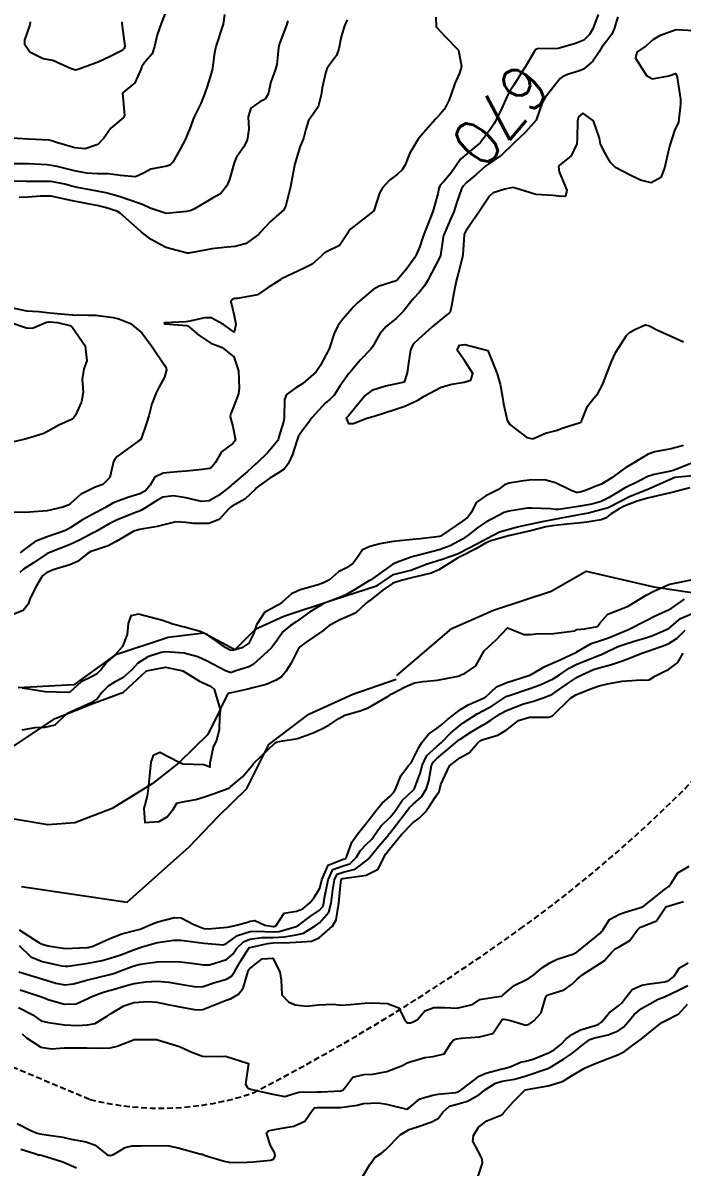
# Model space of a CAD drawing. Header units: metres. Extents: x 292545 to 299085, y 7450245 to 7463078.
# Drawn here: x 295014.2 to 295071.3, y 7462706.4 to 7462805.5 of the extents above; entities that cross this region are included whole.
import ezdxf
from ezdxf.enums import TextEntityAlignment as Align

# ---------------------------------------------------------------- set-up
doc = ezdxf.new("R2010")
doc.units = ezdxf.units.M
doc.linetypes.add('DASHED', pattern=[0.75, 0.5, -0.25])
for name, color, linetype in [('Cotas', 45, 'Continuous'), ('Curvas de Nivel 1m', 11, 'Continuous'), ('Curvas de Nivel 5m', 15, 'Continuous'), ('Hidrografia', 140, 'Continuous'), ('Vias Secundárias', 230, 'DASHED')]:
    doc.layers.add(name, color=color, linetype=linetype)
doc.styles.add('Style-STANDARD', font='STANDARD.shx')

msp = doc.modelspace()

# ---------------------------------------------------------------- linework, layer by layer
at = {"layer": 'Curvas de Nivel 1m', "flags": 128}
for points, elevation in [([(295065.745, 7462806.019), (295065.424, 7462804.964), (295065.227, 7462804.525), (295064.777, 7462803.939), (295064.361, 7462803.392), (295064.107, 7462802.987), (295063.562, 7462802.185), (295062.748, 7462801.47), (295062.426, 7462801.323), (295061.379, 7462801.014), (295060.933, 7462800.826), (295060.739, 7462800.671), (295059.445, 7462799.039), (295059.186, 7462798.573), (295058.694, 7462797.142), (295058.67, 7462797.074), (295058.658, 7462797.05), (295057.721, 7462796.021), (295056.729, 7462795.069), (295056.699, 7462795.044), (295056.672, 7462795.014), (295055.694, 7462794.048), (295054.656, 7462793.352), (295054.299, 7462793.095), (295053.422, 7462792.328), (295052.631, 7462791.663), (295052.361, 7462791.388), (295052.202, 7462791.124), (295051.79, 7462789.949), (295051.514, 7462789.131), (295051.247, 7462788.483), (295050.645, 7462787.139), (295050.63, 7462787.092), (295050.577, 7462786.724), (295050.359, 7462785.34), (295050.292, 7462785.144), (295049.997, 7462784.598), (295049.24, 7462783.159), (295048.982, 7462782.707), (295048.517, 7462782.139), (295048.053, 7462781.631), (295047.693, 7462781.178), (295047.171, 7462780.509), (295046.49, 7462779.855), (295046.113, 7462779.569), (295045.67, 7462779.198), (295045.123, 7462778.557), (295044.465, 7462777.432), (295044.305, 7462777.212), (295043.4, 7462776.275), (295042.527, 7462775.239), (295042.432, 7462775.114), (295041.649, 7462774.019), (295041.141, 7462773.253), (295040.789, 7462772.876), (295040.406, 7462772.565), (295039.218, 7462771.278), (295038.882, 7462770.786), (295038.376, 7462770.144), (295038.025, 7462769.636), (295037.906, 7462769.295), (295037.54, 7462768.109), (295037.153, 7462767.302), (295036.806, 7462766.837), (295036.335, 7462766.518), (295035.588, 7462766.06), (295034.553, 7462765.328), (295034.424, 7462765.226), (295034.32, 7462765.112), (295033.405, 7462764.245), (295032.297, 7462763.623), (295032.132, 7462763.525), (295031.984, 7462763.363), (295031.194, 7462762.461), (295030.281, 7462762.141), (295028.998, 7462762.117), (295028.281, 7462762.208), (295027.427, 7462762.273), (295026.278, 7462761.987), (295025.851, 7462761.861), (295024.274, 7462761.606), (295023.774, 7462761.457), (295022.264, 7462760.555), (295021.557, 7462760.19), (295020.256, 7462759.772), (295020.053, 7462759.704), (295019.731, 7462759.505), (295018.914, 7462758.842), (295018.238, 7462758.559), (295016.801, 7462758.111), (295016.227, 7462757.849), (295016.041, 7462757.737), (295015.839, 7462757.554), (295015.232, 7462756.54), (295014.77, 7462755.564), (295014.624, 7462755.141), (295014.193, 7462754.583), (295012.525, 7462753.933)], 669), ([(295037.146, 7462805.654), (295037.027, 7462805.306), (295036.787, 7462804.692), (295036.4, 7462803.69), (295036.318, 7462803.315), (295036.169, 7462801.899), (295036.007, 7462801.317), (295035.668, 7462800.386), (295035.419, 7462799.323), (295035.164, 7462798.88), (295034.716, 7462798.653), (295033.941, 7462798.107), (295033.71, 7462797.34), (295033.745, 7462796.281), (295033.607, 7462795.341), (295033.292, 7462794.719), (295032.657, 7462793.805), (295032.472, 7462793.353), (295032.073, 7462791.924), (295031.841, 7462791.368), (295031.294, 7462790.695), (295030.612, 7462790.302), (295030.023, 7462789.972), (295029.047, 7462789.396), (295028.753, 7462789.247), (295028.601, 7462789.208), (295028.355, 7462789.158), (295026.598, 7462788.968), (295025.204, 7462789.444), (295024.606, 7462789.725), (295024.178, 7462789.886), (295022.617, 7462790.425), (295021.35, 7462790.761), (295020.624, 7462790.914), (295018.904, 7462791.242), (295018.63, 7462791.301), (295017.82, 7462791.528), (295016.635, 7462791.744), (295014.812, 7462791.745), (295014.635, 7462791.741), (295014.455, 7462791.751), (295012.635, 7462791.777)], 673), ([(295031.64, 7462806.206), (295031.528, 7462805.369), (295030.931, 7462803.534), (295030.881, 7462803.378), (295030.859, 7462803.292), (295030.763, 7462802.727), (295030.593, 7462801.534), (295030.564, 7462801.382), (295030.145, 7462799.97), (295029.94, 7462799.388), (295029.586, 7462798.519), (295029.043, 7462797.397), (295028.94, 7462797.157), (295028.689, 7462796.473), (295028.386, 7462795.696), (295028.259, 7462795.406), (295027.792, 7462794.541), (295027.156, 7462793.422), (295026.913, 7462793.162), (295026.647, 7462793.067), (295025.259, 7462792.828), (295024.638, 7462792.478), (295023.931, 7462792.159), (295022.641, 7462792.259), (295021.577, 7462792.421), (295020.642, 7462792.42), (295019.69, 7462792.462), (295018.644, 7462792.66), (295017.133, 7462793.05), (295016.649, 7462793.144), (295016.29, 7462793.186), (295014.65, 7462793.284), (295012.948, 7462793.288)], 674), ([(295042.285, 7462805.758), (295042.037, 7462805.248), (295041.747, 7462804.287), (295041.558, 7462803.252), (295041.357, 7462802.661), (295040.752, 7462801.855), (295040.51, 7462801.499), (295040.43, 7462801.263), (295040.122, 7462799.873), (295040.011, 7462799.267), (295039.756, 7462798.226), (295039.105, 7462797.276), (295038.935, 7462797.042), (295038.688, 7462796.295), (295038.48, 7462795.478), (295038.41, 7462795.284), (295038.199, 7462794.818), (295037.746, 7462793.294), (295037.556, 7462792.379), (295037.374, 7462791.299), (295036.962, 7462789.661), (295036.786, 7462789.307), (295036.601, 7462789.121), (295035.623, 7462788.29), (295034.735, 7462787.328), (295034.666, 7462787.245), (295034.58, 7462787.151), (295033.526, 7462786.388), (295032.564, 7462786.116), (295031.875, 7462786.055), (295030.561, 7462785.914), (295030.103, 7462785.841), (295028.555, 7462785.55), (295028.413, 7462785.544), (295026.562, 7462786.028), (295025.291, 7462786.724), (295024.58, 7462787.273), (295024.376, 7462787.452), (295022.598, 7462789.001), (295022.301, 7462789.176), (295021.303, 7462789.489), (295020.605, 7462789.659), (295020.411, 7462789.697), (295018.611, 7462790.039), (295017.935, 7462790.205), (295016.617, 7462790.479), (295015.685, 7462790.485), (295014.615, 7462790.396), (295013.838, 7462790.354)], 672), ([(295049.963, 7462805.987), (295050.004, 7462805.148), (295050.785, 7462804.3), (295051.914, 7462803.129), (295052.176, 7462801.702), (295052.008, 7462801.127), (295051.624, 7462800.242), (295051.225, 7462799.135), (295051.098, 7462798.755), (295050.706, 7462798.003), (295050.302, 7462797.541), (295049.92, 7462797.152), (295048.679, 7462795.738), (295048.441, 7462795.407), (295048.284, 7462795.174), (295047.693, 7462794.149), (295047.297, 7462793.184), (295047.058, 7462792.775), (295046.641, 7462792.4), (295045.952, 7462791.878), (295045.329, 7462791.203), (295045.092, 7462790.732), (295044.603, 7462789.21), (295042.587, 7462787.641), (295042.397, 7462787.43), (295042.319, 7462787.243), (295041.614, 7462786.202), (295040.559, 7462785.674), (295040.283, 7462785.536), (295039.989, 7462785.266), (295039.232, 7462784.587), (295038.543, 7462784.255), (295036.6, 7462783.309), (295036.533, 7462783.275), (295035.35, 7462782.497), (295034.519, 7462781.927), (295032.785, 7462781.626), (295032.515, 7462781.602), (295032.335, 7462781.542), (295032.186, 7462781.363), (295032.495, 7462780.137), (295032.627, 7462779.358), (295032.476, 7462778.693), (295031.572, 7462779.369), (295030.491, 7462779.943), (295029.937, 7462779.94), (295028.486, 7462779.61), (295028.304, 7462779.585), (295026.484, 7462779.511), (295026.43, 7462779.484), (295026.46, 7462779.43), (295026.483, 7462779.416), (295028.368, 7462779.288), (295028.481, 7462779.244), (295029.414, 7462778.45), (295030.467, 7462777.757), (295031.447, 7462777.37), (295032.451, 7462776.563), (295032.848, 7462775.354), (295032.928, 7462773.862), (295032.862, 7462773.353), (295032.401, 7462772.133), (295032.159, 7462771.599), (295032.149, 7462771.362), (295032.381, 7462770.537), (295032.604, 7462769.356), (295032.36, 7462769.056), (295031.399, 7462768.323), (295030.842, 7462767.375), (295030.62, 7462767.097), (295030.338, 7462766.888), (295029.741, 7462766.793), (295028.336, 7462766.669), (295027.533, 7462766.61), (295026.333, 7462766.486), (295025.62, 7462766.147), (295025.19, 7462765.441), (295024.8, 7462764.961), (295024.312, 7462764.704), (295023.367, 7462764.404), (295022.301, 7462764.029), (295021.922, 7462763.86), (295021.272, 7462763.49), (295020.642, 7462763.143), (295020.288, 7462762.961), (295019.35, 7462762.441), (295018.275, 7462761.752), (295017.855, 7462761.526), (295016.267, 7462760.963), (295015.246, 7462760.577), (295014.256, 7462759.852), (295013.946, 7462759.575)], 671), ([(295022.794, 7462805.542), (295022.754, 7462805.471), (295022.749, 7462805.427), (295022.79, 7462805.208), (295023.008, 7462803.468), (295022.959, 7462803.279), (295022.767, 7462803.091), (295021.692, 7462802.553), (295020.752, 7462802.118), (295020.297, 7462801.957), (295019.114, 7462801.516), (295018.849, 7462801.412), (295018.742, 7462801.399), (295018.306, 7462801.524), (295016.753, 7462802.237), (295015.933, 7462802.374), (295014.764, 7462802.964), (295014.354, 7462803.574), (295014.352, 7462803.999), (295014.79, 7462805.309), (295014.833, 7462805.569)], 676), ([(295072.791, 7462804.783), (295070.793, 7462804.9), (295069.34, 7462804.367), (295068.779, 7462804.009), (295068.194, 7462803.514), (295067.395, 7462802.944), (295067.274, 7462802.429), (295068.211, 7462800.935), (295068.74, 7462800.636), (295070.17, 7462800.909), (295070.745, 7462801.101), (295070.842, 7462800.899), (295070.872, 7462800.768), (295071.16, 7462798.896), (295071.157, 7462798.455), (295070.982, 7462796.897), (295070.903, 7462796.686), (295070.686, 7462796.243), (295070.237, 7462794.907), (295070.089, 7462794.33), (295069.783, 7462792.919), (295069.457, 7462792.106), (295068.634, 7462791.648), (295067.712, 7462791.864), (295066.645, 7462792.389), (295065.549, 7462792.967), (295065.09, 7462793.407), (295064.665, 7462794.156), (295064.245, 7462794.984), (295064.145, 7462795.518), (295063.619, 7462796.991), (295062.703, 7462797.674), (295062.342, 7462797.359), (295062.233, 7462797.005), (295062.214, 7462795.468), (295062.179, 7462795.005), (295061.695, 7462793.977), (295060.654, 7462793.136), (295060.608, 7462793.021), (295060.647, 7462792.594), (295061.318, 7462791.013), (295061.191, 7462790.441), (295060.617, 7462790.47), (295060.118, 7462790.528), (295058.619, 7462790.628), (295057.245, 7462791.064), (295056.625, 7462791.224), (295056.486, 7462791.211), (295055.955, 7462791.077), (295054.935, 7462790.772), (295054.617, 7462790.478), (295053.704, 7462789.103), (295052.587, 7462787.492), (295052.452, 7462787.254), (295052.416, 7462787.122), (295052.292, 7462785.388), (295052.258, 7462785.123), (295051.908, 7462783.757), (295051.74, 7462783.128), (295051.528, 7462782.12), (295051.363, 7462781.131), (295051.205, 7462780.424), (295050.49, 7462779.849), (295049.637, 7462779.153), (295048.472, 7462778.106), (295047.995, 7462777.647), (295047.757, 7462777.177), (295047.596, 7462776.028), (295047.477, 7462775.18), (295047.232, 7462774.375), (295046.423, 7462774.182), (295045.606, 7462774.013), (295044.417, 7462773.645), (295043.851, 7462773.218), (295042.395, 7462771.445), (295042.286, 7462771.35), (295042.185, 7462771.242), (295042.386, 7462770.775), (295042.829, 7462770.792), (295043.895, 7462771.225), (295044.394, 7462771.377), (295044.616, 7462771.437), (295046.401, 7462771.996), (295047.285, 7462772.3), (295048.409, 7462772.824), (295048.945, 7462773.162), (295050.421, 7462773.93), (295051.357, 7462774.197), (295052.425, 7462774.372), (295052.999, 7462774.542), (295053.168, 7462775.113), (295052.45, 7462776.235), (295051.806, 7462777.127), (295052.019, 7462777.573), (295052.468, 7462777.622), (295054.463, 7462777.1), (295055.272, 7462775.087), (295055.529, 7462774.188), (295055.73, 7462773.08), (295055.828, 7462772.5), (295056.143, 7462771.074), (295056.387, 7462770.703), (295057.861, 7462769.564), (295058.369, 7462769.475), (295059.467, 7462769.949), (295060.38, 7462770.176), (295060.991, 7462770.414), (295062.39, 7462770.838), (295062.505, 7462770.885), (295062.595, 7462770.998), (295063.118, 7462772.277), (295063.668, 7462772.987), (295064.012, 7462773.389), (295064.425, 7462774.195), (295064.727, 7462774.976), (295065.207, 7462776.214), (295065.566, 7462776.963), (295066.477, 7462778.403), (295066.755, 7462778.672), (295067.225, 7462778.943), (295068.096, 7462779.324), (295068.486, 7462779.25), (295069.07, 7462778.924), (295070.477, 7462778.289), (295071.432, 7462777.855)], 668), ([(295013.262, 7462780.822), (295014.498, 7462780.559), (295015.567, 7462780.489), (295016.495, 7462780.387), (295017.771, 7462780.254), (295018.493, 7462780.211), (295019.819, 7462780.181), (295020.493, 7462780.16), (295022.006, 7462779.961), (295022.489, 7462779.866), (295023.493, 7462779.46), (295024.475, 7462778.63), (295025.381, 7462777.441), (295026.447, 7462775.829), (295026.593, 7462775.577), (295026.612, 7462775.427), (295026.434, 7462774.816), (295025.955, 7462773.9), (295025.718, 7462773.437), (295025.36, 7462772.484), (295025.082, 7462771.443), (295024.92, 7462770.909), (295024.413, 7462769.449), (295024.396, 7462769.416), (295024.362, 7462769.385), (295024.148, 7462769.24), (295022.347, 7462767.916), (295022.129, 7462767.698), (295022.032, 7462767.483), (295021.718, 7462766.097), (295021.09, 7462765.492), (295020.523, 7462765.295), (295020.319, 7462765.23), (295019.173, 7462764.648), (295018.298, 7462763.867), (295018.11, 7462763.708), (295017.642, 7462763.53), (295016.29, 7462763.238), (295014.749, 7462763.104), (295014.288, 7462763.087), (295012.776, 7462763.097)], 672), ([(295012.961, 7462779.585), (295014.478, 7462779.078), (295015.008, 7462779.034), (295016.208, 7462779.553), (295016.427, 7462779.607), (295016.484, 7462779.608), (295017.168, 7462779.54), (295018.24, 7462779.283), (295018.479, 7462779.117), (295019.579, 7462777.509), (295019.727, 7462776.23), (295019.45, 7462775.51), (295019.324, 7462774.617), (295019.406, 7462773.51), (295019.241, 7462772.675), (295018.728, 7462771.517), (295018.599, 7462771.309), (295018.387, 7462771.142), (295017.276, 7462770.64), (295016.372, 7462770.138), (295015.987, 7462769.936), (295014.848, 7462769.565), (295014.462, 7462769.469), (295014.362, 7462769.443), (295012.871, 7462769.08)], 673), ([(295071.437, 7462768.894), (295070.36, 7462768.589), (295068.946, 7462768.335), (295068.355, 7462768.134), (295066.397, 7462766.959), (295066.364, 7462766.938), (295066.342, 7462766.924), (295065.227, 7462766.073), (295064.321, 7462765.537), (295063.927, 7462765.376), (295062.929, 7462764.994), (295062.47, 7462764.839), (295062.311, 7462764.807), (295062.116, 7462764.807), (295061.627, 7462765.01), (295060.322, 7462765.635), (295059.493, 7462765.87), (295058.326, 7462765.905), (295057.563, 7462765.819), (295056.321, 7462765.613), (295055.905, 7462765.49), (295055.401, 7462765.084), (295054.307, 7462764.528), (295053.462, 7462763.947), (295053.063, 7462763.112), (295052.73, 7462762.674), (295052.285, 7462762.336), (295050.555, 7462761.146), (295050.378, 7462761.042), (295050.271, 7462761.006), (295048.634, 7462760.8), (295048.267, 7462760.758), (295046.819, 7462760.63), (295046.264, 7462760.568), (295045.111, 7462760.356), (295044.257, 7462760.145), (295043.621, 7462759.857), (295043.21, 7462759.23), (295042.79, 7462758.682), (295042.233, 7462758.292), (295041.54, 7462757.937), (295040.741, 7462757.255), (295040.405, 7462757.074), (295040.22, 7462756.996), (295039.778, 7462756.826), (295038.214, 7462756.388), (295037.465, 7462756.042), (295036.633, 7462755.306), (295036.393, 7462755.115), (295036.199, 7462755.022), (295035.108, 7462754.407), (295034.427, 7462753.336), (295034.165, 7462752.578), (295033.749, 7462751.752), (295033.136, 7462751.35), (295032.37, 7462751.139), (295032.151, 7462751.149), (295031.753, 7462751.364), (295030.164, 7462752.472), (295029.535, 7462752.758), (295028.17, 7462753.134), (295027.177, 7462753.42), (295026.178, 7462753.742), (295025.733, 7462753.881), (295024.185, 7462754.268), (295023.523, 7462754.12), (295023.307, 7462753.463), (295023.209, 7462752.51), (295022.806, 7462751.47), (295022.145, 7462750.713), (295021.48, 7462750.146), (295020.958, 7462749.492), (295020.549, 7462749.073), (295020.123, 7462748.832), (295019.231, 7462748.398), (295018.229, 7462747.528), (295018.102, 7462747.477), (295016.103, 7462747.55), (295014.107, 7462747.873)], 668), ([(295072.349, 7462767.451), (295070.988, 7462766.9), (295070.535, 7462766.712), (295070.339, 7462766.657), (295068.878, 7462766.381), (295068.332, 7462766.191), (295067.495, 7462765.772), (295066.316, 7462765.191), (295066.169, 7462765.108), (295065.949, 7462764.964), (295064.924, 7462764.357), (295064.304, 7462764.045), (295063.485, 7462763.804), (295062.299, 7462763.592), (295060.625, 7462763.354), (295060.296, 7462763.35), (295059.934, 7462763.396), (295058.297, 7462763.467), (295057.898, 7462763.452), (295056.294, 7462763.208), (295055.89, 7462763.076), (295054.284, 7462762.253), (295053.603, 7462761.783), (295052.758, 7462761.115), (295052.476, 7462760.912), (295052.268, 7462760.775), (295051.202, 7462760.192), (295050.253, 7462759.847), (295049.698, 7462759.709), (295048.245, 7462759.329), (295048.122, 7462759.294), (295047.751, 7462759.175), (295046.634, 7462758.791), (295046.237, 7462758.594), (295044.287, 7462757.219), (295044.222, 7462757.176), (295043.014, 7462756.433), (295042.21, 7462755.97), (295041.711, 7462755.742), (295040.4, 7462755.258), (295040.26, 7462755.201), (295040.202, 7462755.173), (295039.024, 7462754.444), (295038.181, 7462753.847), (295037.853, 7462753.618), (295037.354, 7462753.298), (295036.715, 7462752.757), (295036.159, 7462751.943), (295035.699, 7462751.317), (295034.139, 7462749.923), (295033.761, 7462749.72), (295032.623, 7462749.355), (295032.256, 7462749.233), (295032.131, 7462749.229), (295031.729, 7462749.364), (295030.141, 7462750.201), (295029.337, 7462750.584), (295028.148, 7462750.904), (295026.558, 7462751.016), (295026.148, 7462750.966), (295025.011, 7462750.575), (295024.139, 7462750.025), (295023.606, 7462749.458), (295022.842, 7462748.749), (295022.116, 7462748.37), (295021.559, 7462748.038), (295021.014, 7462747.491), (295020.632, 7462746.96), (295020.094, 7462746.594), (295018.405, 7462745.844), (295018.085, 7462745.689), (295017.976, 7462745.639), (295017.823, 7462745.533), (295016.952, 7462744.663), (295016.072, 7462744.461), (295015.214, 7462744.416), (295014.069, 7462744.213)], 667), ([(295071.982, 7462765.221), (295070.768, 7462764.903), (295070.312, 7462764.792), (295068.807, 7462764.426), (295068.307, 7462764.314), (295067.421, 7462764.06), (295066.3, 7462763.627), (295065.858, 7462763.403), (295065.171, 7462762.971), (295064.665, 7462762.6), (295064.288, 7462762.452), (295063.038, 7462762.24), (295062.285, 7462762.159), (295061.346, 7462762.076), (295060.282, 7462761.949), (295059.488, 7462761.831), (295058.278, 7462761.532), (295057.9, 7462761.431), (295056.273, 7462761.07), (295054.729, 7462760.63), (295054.263, 7462760.436), (295053.42, 7462759.944), (295052.246, 7462759.316), (295052.11, 7462759.257), (295051.845, 7462759.126), (295050.233, 7462758.114), (295049.567, 7462757.82), (295048.226, 7462757.5), (295047.958, 7462757.44), (295046.961, 7462757.183), (295046.402, 7462757.007), (295046.22, 7462756.928), (295045.385, 7462756.372), (295044.205, 7462755.441), (295044.076, 7462755.349), (295043.921, 7462755.223), (295043.021, 7462754.401), (295042.184, 7462754.008), (295041.631, 7462753.796), (295040.7, 7462753.255), (295040.408, 7462753.02), (295040.169, 7462752.83), (295038.723, 7462751.846), (295038.154, 7462751.414), (295038.088, 7462751.356), (295038.047, 7462751.291), (295037.416, 7462750.021), (295036.969, 7462749.302), (295036.59, 7462748.841), (295036.121, 7462748.545), (295035.251, 7462748.187), (295034.111, 7462747.879), (295033.673, 7462747.781), (295032.104, 7462747.435), (295032.043, 7462747.421), (295031.925, 7462747.362), (295031.313, 7462746.145), (295031.21, 7462745.369), (295031.193, 7462744.247), (295030.96, 7462743.371), (295030.666, 7462742.762), (295030.377, 7462741.377), (295030.383, 7462741.023), (295030.031, 7462741.175), (295029.866, 7462741.217), (295028.032, 7462741.294), (295027.704, 7462741.413), (295026.046, 7462742.281), (295025.457, 7462742.021), (295025.274, 7462741.441), (295025.179, 7462740.597), (295025.073, 7462739.444), (295024.93, 7462738.515), (295024.651, 7462737.45), (295024.741, 7462736.219), (295025.972, 7462736.301), (295026.691, 7462736.708), (295027.219, 7462737.418), (295027.505, 7462737.9), (295027.992, 7462738.006), (295029.175, 7462738.213), (295030, 7462738.491), (295030.674, 7462738.702), (295032.01, 7462739.192), (295032.099, 7462739.272), (295032.187, 7462739.358), (295033.195, 7462740.174), (295034.031, 7462741.178), (295034.169, 7462741.338), (295036.051, 7462743.138), (295036.161, 7462743.199), (295036.659, 7462743.304), (295037.859, 7462743.489), (295038.056, 7462743.528), (295039.334, 7462744.007), (295040.069, 7462744.346), (295040.687, 7462744.648), (295041.542, 7462745.248), (295042.086, 7462745.538), (295043.418, 7462745.898), (295044.092, 7462746.164), (295045.891, 7462747.193), (295046.016, 7462747.28), (295046.105, 7462747.336), (295047.304, 7462747.989), (295048.12, 7462748.314), (295048.852, 7462748.432), (295050.117, 7462748.561), (295051.892, 7462748.895), (295052.122, 7462748.999), (295052.205, 7462749.036), (295052.419, 7462749.117), (295053.444, 7462749.796), (295054.153, 7462751.1), (295055.192, 7462752.06), (295056.173, 7462753.08), (295057.622, 7462752.512), (295058.167, 7462752.499), (295058.651, 7462752.563), (295060.168, 7462752.587), (295061.999, 7462752.83), (295062.172, 7462752.943), (295062.218, 7462752.954), (295062.873, 7462752.993), (295063.966, 7462753.193), (295064.181, 7462753.489), (295064.884, 7462754.281), (295066.2, 7462754.799), (295066.624, 7462754.954), (295068.208, 7462755.925), (295068.858, 7462756.279), (295070.222, 7462756.872), (295070.254, 7462756.878), (295070.375, 7462756.908), (295072.227, 7462757.286)], 666), ([(295013.863, 7462726.943), (295015.559, 7462725.842), (295015.845, 7462725.701), (295016.35, 7462725.545), (295017.841, 7462725.326), (295019.728, 7462725.388), (295019.842, 7462725.404), (295019.921, 7462725.42), (295020.165, 7462725.497), (295021.319, 7462726.017), (295021.854, 7462726.228), (295022.756, 7462726.575), (295023.864, 7462726.866), (295024.326, 7462726.993), (295025.404, 7462727.437), (295025.875, 7462727.613), (295027.31, 7462727.985), (295027.879, 7462727.982), (295028.997, 7462727.399), (295029.868, 7462727.054), (295030.244, 7462727.008), (295031.87, 7462727.148), (295032.049, 7462727.18), (295032.815, 7462727.351), (295033.636, 7462727.581), (295033.876, 7462727.678), (295034.275, 7462727.732), (295035.142, 7462727.321), (295035.872, 7462727.216), (295035.958, 7462727.223), (295036.111, 7462727.308), (295036.809, 7462728.375), (295037.886, 7462728.561), (295038.424, 7462728.745), (295039.051, 7462729.278), (295039.431, 7462729.742), (295039.906, 7462730.546), (295040.087, 7462731.267), (295040.645, 7462732.546), (295041.94, 7462733.038), (295042.099, 7462733.08), (295042.227, 7462733.237), (295042.675, 7462734.514), (295043.166, 7462735.228), (295043.534, 7462735.657), (295043.973, 7462736.218), (295044.411, 7462736.784), (295044.735, 7462737.212), (295045.306, 7462737.894), (295046.002, 7462738.499), (295046.328, 7462738.867), (295046.496, 7462739.185), (295046.931, 7462740.274), (295047.588, 7462741.174), (295047.814, 7462741.393), (295048.039, 7462741.799), (295048.497, 7462742.717), (295048.758, 7462743.163), (295049.332, 7462743.889), (295050.072, 7462744.401), (295050.493, 7462744.727), (295050.962, 7462745.137), (295052.092, 7462746.006), (295052.779, 7462746.43), (295054.102, 7462746.985), (295054.177, 7462747.024), (295054.266, 7462747.098), (295055.223, 7462747.978), (295056.116, 7462748.345), (295058.028, 7462748.957), (295058.122, 7462748.994), (295058.165, 7462749.007), (295058.24, 7462749.049), (295059.42, 7462749.751), (295060.138, 7462750.059), (295060.802, 7462750.361), (295062.153, 7462750.977), (295062.196, 7462751), (295063.424, 7462751.724), (295064.163, 7462751.956), (295064.924, 7462752.214), (295066.171, 7462752.742), (295066.663, 7462752.953), (295068.181, 7462753.732), (295068.974, 7462754.133), (295070.19, 7462754.667), (295070.347, 7462754.753), (295070.562, 7462754.906), (295071.529, 7462755.571)], 667), ([(295013.843, 7462725.58), (295014.874, 7462724.605), (295015.829, 7462724.193), (295017.537, 7462723.822), (295017.825, 7462723.78), (295018.088, 7462723.789), (295019.828, 7462724.04), (295021.032, 7462724.286), (295021.833, 7462724.499), (295022.561, 7462724.748), (295023.841, 7462725.237), (295024.511, 7462725.45), (295025.533, 7462725.749), (295025.849, 7462725.829), (295027.242, 7462726.026), (295027.852, 7462726.042), (295029.41, 7462725.834), (295029.849, 7462725.774), (295031.566, 7462725.646), (295031.849, 7462725.769), (295032.772, 7462726.439), (295033.864, 7462726.776), (295034.388, 7462726.809), (295035.865, 7462726.754), (295036.38, 7462726.79), (295037.872, 7462727.216), (295037.925, 7462727.237), (295038.014, 7462727.289), (295039.072, 7462728.081), (295039.884, 7462728.644), (295040.186, 7462728.968), (295040.264, 7462729.264), (295040.328, 7462729.694), (295040.626, 7462731.259), (295041.033, 7462732.147), (295041.932, 7462732.485), (295042.522, 7462732.646), (295043.084, 7462733.229), (295043.395, 7462733.779), (295043.954, 7462734.343), (295044.403, 7462734.771), (295044.718, 7462735.212), (295045.228, 7462735.95), (295045.978, 7462736.662), (295046.415, 7462737.194), (295047.056, 7462738.121), (295048.011, 7462739.042), (295048.077, 7462739.105), (295048.115, 7462739.169), (295048.626, 7462740.565), (295048.782, 7462741.163), (295049.173, 7462742.027), (295050.049, 7462742.807), (295050.442, 7462743.144), (295051.223, 7462743.975), (295052.076, 7462744.67), (295052.346, 7462744.85), (295052.73, 7462745.114), (295053.551, 7462745.643), (295054.091, 7462745.926), (295054.851, 7462746.337), (295055.961, 7462747.081), (295056.045, 7462747.14), (295056.104, 7462747.162), (295056.23, 7462747.204), (295058.111, 7462747.845), (295059.002, 7462748.153), (295060.119, 7462748.658), (295060.684, 7462749.022), (295061.533, 7462749.608), (295062.137, 7462749.912), (295062.903, 7462750.231), (295064.149, 7462750.72), (295064.335, 7462750.793), (295064.72, 7462750.974), (295065.688, 7462751.434), (295066.16, 7462751.625), (295067.164, 7462751.946), (295068.166, 7462752.229), (295068.686, 7462752.406), (295069.91, 7462752.913), (295070.085, 7462752.999), (295070.174, 7462753.064), (295071.173, 7462753.91), (295072.187, 7462754.317)], 668), ([(295013.82, 7462723.305), (295015.142, 7462722.886), (295015.814, 7462722.691), (295017.028, 7462722.32), (295017.809, 7462722.175), (295018.545, 7462722.254), (295019.814, 7462722.591), (295020.532, 7462722.777), (295021.819, 7462723.1), (295022.11, 7462723.186), (295022.875, 7462723.469), (295023.561, 7462723.727), (295023.827, 7462723.819), (295024.329, 7462723.954), (295025.83, 7462724.168), (295027.064, 7462724.184), (295027.83, 7462724.148), (295029.238, 7462723.986), (295029.828, 7462723.902), (295030.358, 7462723.912), (295031.833, 7462724.354), (295032.36, 7462724.833), (295032.719, 7462725.351), (295033.297, 7462725.9), (295033.854, 7462726.111), (295034.921, 7462726.26), (295035.857, 7462726.279), (295036.829, 7462726.33), (295037.861, 7462726.49), (295038.5, 7462726.647), (295039.503, 7462727.274), (295039.706, 7462727.431), (295039.867, 7462727.549), (295040.691, 7462728.448), (295040.905, 7462729.255), (295041.045, 7462730.394), (295041.194, 7462731.251), (295041.42, 7462731.748), (295041.923, 7462731.936), (295042.961, 7462732.196), (295043.938, 7462732.903), (295044.097, 7462733.062), (295044.23, 7462733.217), (295045.005, 7462734.157), (295045.885, 7462735.201), (295045.92, 7462735.243), (295045.964, 7462735.295), (295047.407, 7462737.179), (295047.657, 7462737.505), (295047.992, 7462737.807), (295048.719, 7462738.446), (295049.141, 7462739.159), (295049.343, 7462739.833), (295049.587, 7462741.154), (295049.722, 7462741.467), (295050.039, 7462741.779), (295051.682, 7462743.126), (295051.877, 7462743.302), (295052.058, 7462743.447), (295053.08, 7462744.098), (295054.077, 7462744.684), (295054.338, 7462744.839), (295054.72, 7462745.094), (295055.544, 7462745.629), (295056.091, 7462745.915), (295057.559, 7462746.52), (295058.099, 7462746.661), (295058.418, 7462746.729), (295059.269, 7462747.038), (295059.88, 7462747.258), (295060.106, 7462747.374), (295061.336, 7462748.233), (295062.12, 7462748.757), (295062.273, 7462748.846), (295062.563, 7462748.996), (295063.639, 7462749.476), (295064.133, 7462749.632), (295065.194, 7462749.913), (295066.142, 7462750.243), (295066.667, 7462750.43), (295067.918, 7462750.934), (295068.154, 7462751.02), (295069.578, 7462751.496), (295070.161, 7462751.732), (295070.881, 7462752.187), (295071.561, 7462752.896)], 669), ([(295013.782, 7462720.212), (295015.047, 7462719.561), (295015.463, 7462719.248), (295015.768, 7462719.051), (295016.404, 7462718.906), (295017.765, 7462718.699), (295018.903, 7462718.652), (295019.765, 7462718.694), (295020.431, 7462718.828), (295021.518, 7462719.483), (295021.67, 7462719.586), (295021.775, 7462719.651), (295022.908, 7462720.347), (295023.785, 7462720.646), (295025.073, 7462720.728), (295025.785, 7462720.655), (295026.733, 7462720.471), (295027.781, 7462720.253), (295029.181, 7462719.993), (295029.779, 7462720.039), (295030.912, 7462720.501), (295031.788, 7462720.83), (295032.18, 7462720.966), (295032.849, 7462721.349), (295033.275, 7462721.871), (295033.686, 7462723.341), (295033.724, 7462723.441), (295033.825, 7462723.563), (295034.917, 7462724.407), (295035.835, 7462724.482), (295036.443, 7462723.304), (295036.551, 7462722.564), (295036.606, 7462721.308), (295037.186, 7462720.698), (295037.784, 7462720.421), (295038.751, 7462720.313), (295039.784, 7462720.425), (295041.024, 7462720.49), (295041.785, 7462720.419), (295042.562, 7462720.455), (295043.787, 7462720.589), (295044.404, 7462720.596), (295045.787, 7462720.559), (295046.77, 7462720.173), (295047.238, 7462719.178), (295047.474, 7462718.879), (295047.77, 7462718.88), (295047.986, 7462718.952), (295048.38, 7462719.164), (295049.018, 7462719.921), (295049.783, 7462720.196), (295050.732, 7462720.192), (295051.783, 7462720.15), (295053.134, 7462720.457), (295053.791, 7462720.884), (295053.953, 7462720.936), (295055.018, 7462721.088), (295055.685, 7462721.191), (295055.796, 7462721.288), (295056.753, 7462722.121), (295057.817, 7462722.624), (295058.096, 7462722.77), (295058.471, 7462723.044), (295059.201, 7462723.664), (295059.833, 7462724.068), (295060.47, 7462724.39), (295061.841, 7462724.832), (295062.178, 7462725.005), (295063.857, 7462726.363), (295064.202, 7462726.634), (295064.477, 7462726.974), (295065.007, 7462727.838), (295065.883, 7462728.299), (295066.375, 7462728.466), (295067.893, 7462728.92), (295069.909, 7462730.505), (295070.145, 7462730.673), (295070.343, 7462730.906), (295070.948, 7462731.875), (295071.928, 7462732.433)], 671), ([(295014.108, 7462717.926), (295014.49, 7462717.569), (295015.741, 7462716.754), (295016.655, 7462716.625), (295017.74, 7462716.696), (295018.558, 7462716.705), (295019.741, 7462716.703), (295020.564, 7462716.669), (295021.741, 7462716.698), (295022.357, 7462716.86), (295023.752, 7462717.416), (295023.788, 7462717.423), (295025.753, 7462717.43), (295027.744, 7462716.811), (295028.803, 7462716.334), (295029.732, 7462715.989), (295031.132, 7462715.969), (295031.733, 7462715.999), (295033.723, 7462715.34), (295033.476, 7462713.572), (295033.597, 7462713.341), (295033.702, 7462713.223), (295033.908, 7462713.131), (295035.697, 7462712.736), (295036.883, 7462712.49), (295037.698, 7462712.767), (295038.108, 7462712.877), (295039.699, 7462712.913), (295040.056, 7462712.908), (295041.699, 7462712.976), (295041.906, 7462713.032), (295042.066, 7462713.236), (295042.764, 7462714.178), (295043.715, 7462714.411), (295044.495, 7462714.433), (295045.717, 7462714.648), (295047.072, 7462715.18), (295047.488, 7462715.412), (295047.728, 7462715.507), (295049.019, 7462715.871), (295049.735, 7462715.962), (295050.676, 7462716.203), (295051.291, 7462717.135), (295051.481, 7462717.408), (295051.757, 7462717.503), (295052.188, 7462717.554), (295053.759, 7462717.661), (295054.891, 7462717.954), (295055.647, 7462719.081), (295055.699, 7462719.155), (295055.774, 7462719.181), (295055.887, 7462719.191), (295056.447, 7462719.07), (295057.767, 7462718.674), (295058.05, 7462718.765), (295058.447, 7462719.043), (295059.088, 7462719.729), (295059.468, 7462721.033), (295059.585, 7462721.243), (295059.797, 7462721.333), (295061.075, 7462721.746), (295061.812, 7462722.259), (295062.198, 7462722.624), (295062.605, 7462722.998), (295063.831, 7462723.784), (295064.566, 7462724.242), (295065.186, 7462724.967), (295065.521, 7462725.289), (295065.848, 7462725.47), (295066.787, 7462726.017), (295067.455, 7462726.944), (295067.66, 7462727.148), (295067.867, 7462727.215), (295069.089, 7462727.708), (295069.893, 7462728.91), (295071.418, 7462729.375)], 672), ([(295013.662, 7462710.158), (295014.864, 7462709.562), (295015.418, 7462709.321), (295015.65, 7462709.249), (295016.007, 7462709.189), (295017.647, 7462708.965), (295018.37, 7462708.799), (295019.643, 7462708.559), (295020.434, 7462708.291), (295021.45, 7462707.483), (295021.577, 7462707.426), (295021.632, 7462707.404), (295021.74, 7462707.371), (295022.017, 7462707.476), (295023.039, 7462708.066), (295023.64, 7462708.216), (295024.422, 7462708.229), (295025.641, 7462708.258), (295026.83, 7462708.229), (295027.639, 7462708.042), (295029.5, 7462707.526), (295029.634, 7462707.509), (295029.731, 7462707.486), (295029.985, 7462707.385), (295031.626, 7462706.886), (295032.193, 7462706.786), (295033.625, 7462706.799), (295034.117, 7462706.843), (295035.628, 7462706.986), (295035.881, 7462707.064), (295036.03, 7462707.314), (295035.968, 7462707.647), (295035.642, 7462708.242), (295035.297, 7462709.324), (295035.452, 7462709.526), (295035.657, 7462709.579), (295037.126, 7462709.833), (295037.663, 7462709.934), (295038.6, 7462710.35), (295039.233, 7462711.274), (295039.454, 7462711.504), (295039.686, 7462711.55), (295041.388, 7462711.543), (295041.677, 7462711.545), (295043.158, 7462711.748), (295043.683, 7462711.9), (295044.955, 7462711.936), (295045.682, 7462711.829), (295047.452, 7462711.398), (295047.678, 7462711.539), (295048.563, 7462712.288), (295049.695, 7462712.615), (295050.154, 7462712.688), (295051.699, 7462712.849), (295051.923, 7462712.904), (295052.243, 7462713.122), (295053.714, 7462714.246), (295054.283, 7462714.529), (295055.721, 7462714.884), (295055.882, 7462714.918), (295056.393, 7462715.073), (295057.309, 7462715.482), (295057.728, 7462715.566), (295058.406, 7462715.726), (295059.735, 7462716.275), (295060.224, 7462716.54), (295060.814, 7462717.019), (295061.262, 7462717.503), (295061.756, 7462717.86), (295062.502, 7462718.258), (295063.768, 7462718.65), (295064.022, 7462718.725), (295064.358, 7462718.974), (295064.998, 7462719.751), (295065.787, 7462720.348), (295066.119, 7462720.627), (295066.355, 7462720.954), (295066.98, 7462721.773), (295067.811, 7462722.127), (295068.492, 7462722.251), (295069.816, 7462722.43), (295070.172, 7462722.552), (295070.583, 7462722.902), (295071.095, 7462723.626), (295071.831, 7462724.081)], 673), ([(295043.608, 7462705.55), (295044.235, 7462706.603), (295044.671, 7462707.21), (295045.248, 7462707.593), (295045.64, 7462707.907), (295046.88, 7462709.182), (295047.658, 7462709.629), (295048.802, 7462710.018), (295049.665, 7462710.316), (295050.195, 7462710.618), (295050.583, 7462711.141), (295051.154, 7462711.662), (295051.683, 7462711.803), (295052.722, 7462712.08), (295053.696, 7462712.646), (295053.957, 7462712.84), (295054.262, 7462713.094), (295055.148, 7462713.646), (295055.71, 7462713.815), (295056.779, 7462714.003), (295057.715, 7462714.249), (295059.592, 7462714.902), (295059.722, 7462714.939), (295059.789, 7462714.963), (295059.893, 7462715.028), (295061.031, 7462715.716), (295061.735, 7462716.179), (295062.743, 7462716.995), (295063.312, 7462717.424), (295063.752, 7462717.576), (295064.889, 7462717.836), (295065.761, 7462718.194), (295066.227, 7462718.494), (295066.627, 7462718.951), (295067.14, 7462719.585), (295067.785, 7462720.122), (295069.236, 7462720.918), (295069.633, 7462721.075), (295069.796, 7462721.134), (295070.995, 7462721.708), (295071.805, 7462722.096)], 674), ([(295013.99, 7462707.928), (295015.216, 7462707.556), (295015.535, 7462707.455), (295015.632, 7462707.434), (295015.772, 7462707.408), (295017.626, 7462706.825), (295018.826, 7462706.312)], 674)]:
    msp.add_lwpolyline(points, dxfattribs=dict(at, elevation=elevation))
at = {"layer": 'Curvas de Nivel 5m', "flags": 128}
for points, elevation in [([(295026.81, 7462807.144), (295026.154, 7462805.43), (295025.806, 7462804.457), (295025.569, 7462803.438), (295025.386, 7462802.819), (295024.752, 7462802.074), (295024.491, 7462801.709), (295024.387, 7462801.454), (295023.887, 7462800.303), (295022.856, 7462799.469), (295022.8, 7462799.391), (295022.968, 7462797.467), (295022.885, 7462797.283), (295022.698, 7462797.119), (295021.801, 7462796.368), (295021.184, 7462795.492), (295020.668, 7462794.964), (295019.584, 7462794.59), (295018.664, 7462794.666), (295017.071, 7462795.134), (295016.67, 7462795.28), (295016.453, 7462795.325), (295014.671, 7462795.424), (295012.742, 7462795.52)], 675), ([(295064.025, 7462806.202), (295063.573, 7462804.988), (295063.288, 7462804.493), (295062.778, 7462803.997), (295062.069, 7462803.712), (295060.767, 7462803.316), (295060.524, 7462803.267), (295058.766, 7462803.243), (295058.623, 7462803.194), (295058.52, 7462803.052), (295057.87, 7462801.945), (295057.334, 7462801.064), (295057.111, 7462800.695), (295056.733, 7462800.108), (295056.323, 7462799.478), (295056.116, 7462799.076), (295055.697, 7462798.091), (295055.207, 7462797.085), (295055.009, 7462796.768), (295054.685, 7462796.266), (295053.804, 7462795.103), (295052.663, 7462794.144), (295052.109, 7462793.675), (295051.725, 7462793.129), (295051.282, 7462792.495), (295050.632, 7462791.731), (295050.351, 7462791.421), (295050.234, 7462791.146), (295050.143, 7462790.672), (295049.69, 7462789.154), (295049.111, 7462787.685), (295048.909, 7462787.165), (295048.829, 7462786.917), (295048.567, 7462786.13), (295048.285, 7462785.445), (295048.141, 7462785.174), (295047.473, 7462784.251), (295046.588, 7462783.189), (295046.564, 7462783.158), (295046.532, 7462783.138), (295045.044, 7462782.686), (295044.525, 7462782.399), (295043.175, 7462781.23), (295042.84, 7462780.903), (295042.502, 7462780.533), (295041.9, 7462779.838), (295041.469, 7462779.25), (295041.148, 7462778.582), (295040.724, 7462777.257), (295040.638, 7462777.08), (295040.456, 7462776.77), (295039.927, 7462775.781), (295039.578, 7462775.273), (295038.423, 7462774.255), (295037.827, 7462773.888), (295037.027, 7462773.304), (295036.855, 7462772.859), (295036.826, 7462771.306), (295036.755, 7462770.938), (295036.368, 7462769.626), (295036.293, 7462769.382), (295036.257, 7462769.311), (295035.393, 7462768.279), (295034.425, 7462767.329), (295034.378, 7462767.294), (295034.342, 7462767.262), (295033.628, 7462766.632), (295032.324, 7462765.5), (295032.251, 7462765.433), (295032.166, 7462765.362), (295031.129, 7462764.554), (295030.304, 7462764.086), (295029.646, 7462764.046), (295028.307, 7462764.346), (295027.218, 7462764.512), (295026.308, 7462764.403), (295025.682, 7462764.057), (295024.751, 7462763.445), (295024.464, 7462763.275), (295024.291, 7462763.209), (295023.919, 7462763.085), (295022.282, 7462762.413), (295021.654, 7462762.111), (295020.601, 7462761.497), (295020.395, 7462761.375), (295020.271, 7462761.308), (295019.087, 7462760.69), (295018.261, 7462760.317), (295016.36, 7462759.548), (295016.252, 7462759.492), (295015.082, 7462758.72), (295014.232, 7462758.172), (295013.905, 7462757.897)], 670), ([(295013.947, 7462721.721), (295014.452, 7462721.57), (295015.796, 7462721.119), (295016.459, 7462720.877), (295017.787, 7462720.498), (295018.783, 7462720.52), (295019.795, 7462720.97), (295020.135, 7462721.159), (295020.972, 7462721.488), (295021.619, 7462721.668), (295021.805, 7462721.718), (295023.147, 7462722.123), (295023.805, 7462722.276), (295024.836, 7462722.416), (295025.809, 7462722.485), (295026.828, 7462722.399), (295027.805, 7462722.225), (295029.207, 7462721.991), (295029.802, 7462722.025), (295030.821, 7462722.361), (295031.812, 7462722.649), (295032.261, 7462722.911), (295032.538, 7462723.353), (295033.018, 7462724.161), (295033.753, 7462725.341), (295033.798, 7462725.387), (295033.844, 7462725.407), (295035.408, 7462725.758), (295035.85, 7462725.791), (295037.309, 7462725.837), (295037.851, 7462725.862), (295039.187, 7462725.942), (295039.852, 7462726.226), (295041.021, 7462727.253), (295041.33, 7462727.789), (295041.546, 7462729.245), (295041.731, 7462731.062), (295041.759, 7462731.242), (295041.808, 7462731.349), (295041.915, 7462731.388), (295043.544, 7462731.598), (295043.92, 7462731.676), (295044.959, 7462732.178), (295045.453, 7462733.205), (295045.627, 7462733.522), (295045.95, 7462733.904), (295046.98, 7462735.185), (295047.973, 7462736.198), (295048.525, 7462736.617), (295049.054, 7462737.159), (295049.449, 7462737.698), (295050.004, 7462738.535), (295050.242, 7462738.914), (295050.312, 7462739.146), (295050.386, 7462739.514), (295051.149, 7462741.133), (295052.04, 7462741.836), (295052.872, 7462742.284), (295053.584, 7462743.105), (295053.829, 7462743.33), (295054.058, 7462743.425), (295055.351, 7462743.8), (295056.07, 7462744.213), (295056.546, 7462744.603), (295057.122, 7462745.064), (295058.086, 7462745.351), (295059.758, 7462745.362), (295060.087, 7462745.472), (295061.634, 7462747.007), (295062.106, 7462747.299), (295063.321, 7462747.778), (295064.114, 7462748.071), (295064.846, 7462748.243), (295066.118, 7462748.461), (295067.764, 7462748.58), (295068.119, 7462748.554), (295068.448, 7462748.598), (295069.013, 7462748.921), (295069.749, 7462749.294), (295070.131, 7462749.476), (295070.944, 7462750.099), (295071.396, 7462750.898)], 670), ([(295053.609, 7462705.519), (295053.994, 7462706.73), (295053.972, 7462707.097), (295053.64, 7462707.763), (295053.173, 7462708.631), (295053.218, 7462709.107), (295053.66, 7462709.841), (295054.37, 7462710.389), (295055.671, 7462710.916), (295055.758, 7462710.994), (295055.823, 7462711.078), (295056.695, 7462712.063), (295057.703, 7462713.06), (295059.707, 7462713.416), (295060.928, 7462713.8), (295061.716, 7462714.273), (295062.914, 7462714.992), (295063.726, 7462715.323), (295064.913, 7462715.786), (295065.734, 7462716.093), (295066.306, 7462716.386), (295067.035, 7462716.947), (295067.45, 7462717.241), (295067.751, 7462717.462), (295068.571, 7462718.118), (295069.552, 7462718.913), (295069.774, 7462719.024), (295071.011, 7462719.667), (295071.789, 7462720.479)], 675)]:
    msp.add_lwpolyline(points, dxfattribs=dict(at, elevation=elevation))
at = {"layer": 'Hidrografia'}
for points in [[(295044.853, 7462756.72), (295046.301, 7462757.705), (295047.8, 7462758.074), (295049.202, 7462758.619), (295050.506, 7462759.047), (295051.849, 7462759.513), (295052.9, 7462760.038), (295055.494, 7462761.405), (295057.032, 7462761.852), (295059.057, 7462762.279), (295060.867, 7462762.61), (295063.208, 7462763.04), (295064.901, 7462763.526), (295066.751, 7462764.479), (295068.386, 7462765.12), (295070.69, 7462766.135), (295072.85, 7462766.329)], [(295044.903, 7462756.736), (295041.055, 7462755.5), (295036.797, 7462754.071), (295034.296, 7462752.957), (295032.546, 7462751.187), (295029.85, 7462752.615), (295026.769, 7462752.251), (295022.145, 7462750.713), (295018.588, 7462748.148), (295013.777, 7462747.906)]]:
    msp.add_lwpolyline(points, dxfattribs=at)
at = {"layer": 'Hidrografia', "elevation": 682.882}
for points in [[(295046.573, 7462748.965), (295051.344, 7462753.039), (295054.959, 7462754.613), (295059.968, 7462756.279), (295062.981, 7462757.992), (295068.867, 7462756.65), (295072.36, 7462756.134)], [(295014.065, 7462730.676), (295023.214, 7462729.322), (295028.58, 7462734.121), (295031.133, 7462736.766), (295033.59, 7462739.173), (295035.491, 7462742.979), (295038.967, 7462745.617), (295042.768, 7462747.33), (295046.526, 7462748.641)]]:
    msp.add_lwpolyline(points, dxfattribs=at)
at = {"layer": 'Hidrografia'}
msp.add_lwpolyline([(295030.74, 7462747.773), (295031.259, 7462746.004), (295030.19, 7462743.838), (295027.686, 7462741.397), (295025.365, 7462739.567), (295021.913, 7462737.432), (295018.676, 7462736.212), (295016.324, 7462736.029), (295011.498, 7462736.822), (295009.421, 7462737.889), (295007.161, 7462740.086), (295006.519, 7462741.763), (295008.444, 7462742.831), (295013.453, 7462742.892), (295016.965, 7462745.241), (295020.233, 7462746.522), (295022.891, 7462747.529), (295024.879, 7462749.374), (295026.528, 7462749.679), (295028.025, 7462749.374), (295029.491, 7462748.459), (295030.499, 7462748.001)], close=True, dxfattribs=at)
at = {"layer": 'Vias Secundárias', "elevation": 699.678}
msp.add_lwpolyline([(294955.954, 7462738.196), (294966.478, 7462734.204), (294985.592, 7462726.7), (295019.986, 7462712.246, 0.14433), (295034.13, 7462712.804, 0.036899), (295057.283, 7462727.012, 0.062186), (295078.295, 7462746.524, -0.074197), (295102.727, 7462761.101, -0.195905), (295136.884, 7462754.978), (295153.566, 7462774.438), (295163.396, 7462789.621, -0.154742), (295183.516, 7462797.791, -0.097007), (295202.339, 7462795.084, -0.006302), (295224.118, 7462780.337, -5.054435)], format="xyb", dxfattribs=at)

# ---------------------------------------------------------------- texts
at = {"layer": 'Cotas', "style": 'Style-STANDARD'}
msp.add_text('670', height=4, rotation=229.41231, dxfattribs=at).set_placement((295055.575, 7462797.5, 670), align=Align.MIDDLE_CENTER)

doc.saveas('drawing.dxf')
